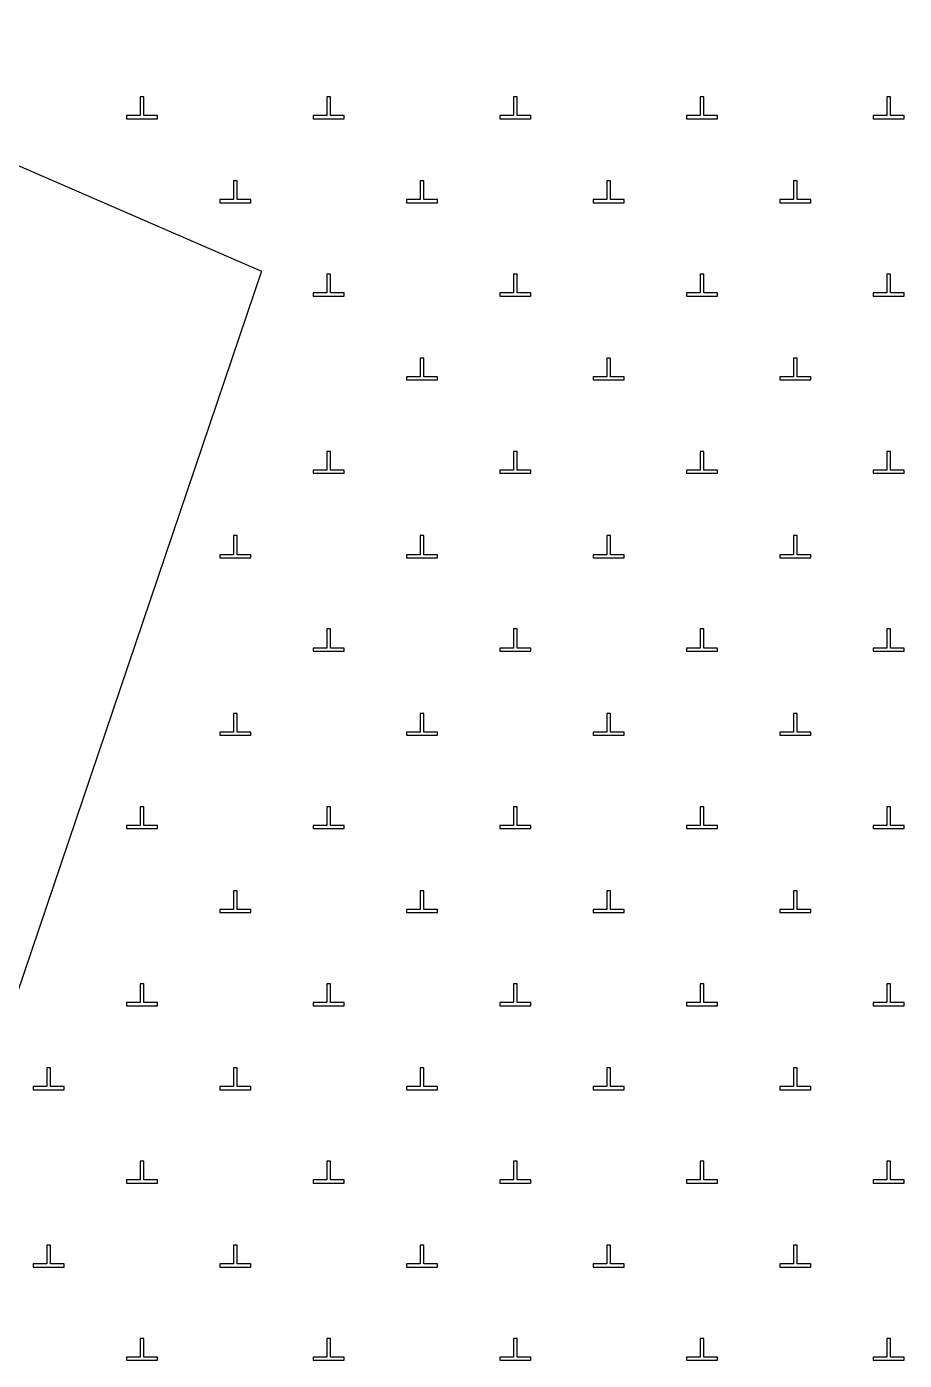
# Model space of a CAD drawing. Extents: x 550890 to 551618, y 1839259 to 1840146.
# Drawn here: x 551420.04 to 551434.14, y 1839903.11 to 1839924.55 of the extents above; entities that cross this region are included whole.
import ezdxf

# ---------------------------------------------------------------- set-up
doc = ezdxf.new("R2010")
doc.units = 0
doc.layers.add('Level 19', color=7, linetype='Continuous')
doc.layers.add('Level 31', color=7, linetype='Continuous')

msp = doc.modelspace()

# ---------------------------------------------------------------- linework, layer by layer
at = {"layer": 'Level 19'}
for p, q in [((551421.92, 1839923.42), (551421.86, 1839923.42)), ((551421.86, 1839923.42), (551421.86, 1839923.12)), ((551421.92, 1839923.12), (551421.92, 1839923.42)), ((551424.92, 1839923.42), (551424.86, 1839923.42)), ((551424.86, 1839923.42), (551424.86, 1839923.12)), ((551424.92, 1839923.12), (551424.92, 1839923.42)), ((551427.92, 1839923.42), (551427.86, 1839923.42)), ((551427.86, 1839923.42), (551427.86, 1839923.12)), ((551427.92, 1839923.12), (551427.92, 1839923.42)), ((551430.92, 1839923.42), (551430.86, 1839923.42)), ((551430.86, 1839923.42), (551430.86, 1839923.12)), ((551430.92, 1839923.12), (551430.92, 1839923.42)), ((551433.92, 1839923.42), (551433.86, 1839923.42)), ((551433.86, 1839923.42), (551433.86, 1839923.12)), ((551433.92, 1839923.12), (551433.92, 1839923.42)), ((551421.86, 1839923.12), (551421.64, 1839923.12)), ((551421.64, 1839923.12), (551421.64, 1839923.07)), ((551421.64, 1839923.07), (551422.14, 1839923.07)), ((551422.14, 1839923.12), (551421.92, 1839923.12)), ((551422.14, 1839923.07), (551422.14, 1839923.12)), ((551424.86, 1839923.12), (551424.64, 1839923.12)), ((551424.64, 1839923.12), (551424.64, 1839923.07)), ((551424.64, 1839923.07), (551425.14, 1839923.07)), ((551425.14, 1839923.12), (551424.92, 1839923.12)), ((551425.14, 1839923.07), (551425.14, 1839923.12)), ((551427.86, 1839923.12), (551427.64, 1839923.12)), ((551427.64, 1839923.12), (551427.64, 1839923.07)), ((551427.64, 1839923.07), (551428.14, 1839923.07)), ((551428.14, 1839923.12), (551427.92, 1839923.12)), ((551428.14, 1839923.07), (551428.14, 1839923.12)), ((551430.86, 1839923.12), (551430.64, 1839923.12)), ((551430.64, 1839923.12), (551430.64, 1839923.07)), ((551430.64, 1839923.07), (551431.14, 1839923.07)), ((551431.14, 1839923.12), (551430.92, 1839923.12)), ((551431.14, 1839923.07), (551431.14, 1839923.12)), ((551433.86, 1839923.12), (551433.64, 1839923.12)), ((551433.64, 1839923.12), (551433.64, 1839923.07)), ((551433.64, 1839923.07), (551434.14, 1839923.07)), ((551434.14, 1839923.12), (551433.92, 1839923.12)), ((551434.14, 1839923.07), (551434.14, 1839923.12)), ((551423.42, 1839922.07), (551423.36, 1839922.07)), ((551423.36, 1839922.07), (551423.36, 1839921.77)), ((551423.42, 1839921.77), (551423.42, 1839922.07)), ((551426.42, 1839922.07), (551426.36, 1839922.07)), ((551426.36, 1839922.07), (551426.36, 1839921.77)), ((551426.42, 1839921.77), (551426.42, 1839922.07)), ((551429.42, 1839922.07), (551429.36, 1839922.07)), ((551429.36, 1839922.07), (551429.36, 1839921.77)), ((551429.42, 1839921.77), (551429.42, 1839922.07)), ((551432.42, 1839922.07), (551432.36, 1839922.07)), ((551432.36, 1839922.07), (551432.36, 1839921.77)), ((551432.42, 1839921.77), (551432.42, 1839922.07)), ((551423.36, 1839921.77), (551423.14, 1839921.77)), ((551423.14, 1839921.77), (551423.14, 1839921.72)), ((551423.14, 1839921.72), (551423.64, 1839921.72)), ((551423.64, 1839921.77), (551423.42, 1839921.77)), ((551423.64, 1839921.72), (551423.64, 1839921.77)), ((551426.36, 1839921.77), (551426.14, 1839921.77)), ((551426.14, 1839921.77), (551426.14, 1839921.72)), ((551426.14, 1839921.72), (551426.64, 1839921.72)), ((551426.64, 1839921.77), (551426.42, 1839921.77)), ((551426.64, 1839921.72), (551426.64, 1839921.77)), ((551429.36, 1839921.77), (551429.14, 1839921.77)), ((551429.14, 1839921.77), (551429.14, 1839921.72)), ((551429.14, 1839921.72), (551429.64, 1839921.72)), ((551429.64, 1839921.77), (551429.42, 1839921.77)), ((551429.64, 1839921.72), (551429.64, 1839921.77)), ((551432.36, 1839921.77), (551432.14, 1839921.77)), ((551432.14, 1839921.77), (551432.14, 1839921.72)), ((551432.14, 1839921.72), (551432.64, 1839921.72)), ((551432.64, 1839921.77), (551432.42, 1839921.77)), ((551432.64, 1839921.72), (551432.64, 1839921.77)), ((551424.92, 1839920.57), (551424.86, 1839920.57)), ((551424.86, 1839920.57), (551424.86, 1839920.27)), ((551424.92, 1839920.27), (551424.92, 1839920.57)), ((551427.92, 1839920.57), (551427.86, 1839920.57)), ((551427.86, 1839920.57), (551427.86, 1839920.27)), ((551427.92, 1839920.27), (551427.92, 1839920.57)), ((551430.92, 1839920.57), (551430.86, 1839920.57)), ((551430.86, 1839920.57), (551430.86, 1839920.27)), ((551430.92, 1839920.27), (551430.92, 1839920.57)), ((551433.92, 1839920.57), (551433.86, 1839920.57)), ((551433.86, 1839920.57), (551433.86, 1839920.27)), ((551433.92, 1839920.27), (551433.92, 1839920.57)), ((551424.86, 1839920.27), (551424.64, 1839920.27)), ((551424.64, 1839920.27), (551424.64, 1839920.22)), ((551424.64, 1839920.22), (551425.14, 1839920.22)), ((551425.14, 1839920.27), (551424.92, 1839920.27)), ((551425.14, 1839920.22), (551425.14, 1839920.27)), ((551427.86, 1839920.27), (551427.64, 1839920.27)), ((551427.64, 1839920.27), (551427.64, 1839920.22)), ((551427.64, 1839920.22), (551428.14, 1839920.22)), ((551428.14, 1839920.27), (551427.92, 1839920.27)), ((551428.14, 1839920.22), (551428.14, 1839920.27)), ((551430.86, 1839920.27), (551430.64, 1839920.27)), ((551430.64, 1839920.27), (551430.64, 1839920.22)), ((551430.64, 1839920.22), (551431.14, 1839920.22)), ((551431.14, 1839920.27), (551430.92, 1839920.27)), ((551431.14, 1839920.22), (551431.14, 1839920.27)), ((551433.86, 1839920.27), (551433.64, 1839920.27)), ((551433.64, 1839920.27), (551433.64, 1839920.22)), ((551433.64, 1839920.22), (551434.14, 1839920.22)), ((551434.14, 1839920.27), (551433.92, 1839920.27)), ((551434.14, 1839920.22), (551434.14, 1839920.27)), ((551426.42, 1839919.22), (551426.36, 1839919.22)), ((551426.36, 1839919.22), (551426.36, 1839918.92)), ((551426.42, 1839918.92), (551426.42, 1839919.22)), ((551429.42, 1839919.22), (551429.36, 1839919.22)), ((551429.36, 1839919.22), (551429.36, 1839918.92)), ((551429.42, 1839918.92), (551429.42, 1839919.22)), ((551432.42, 1839919.22), (551432.36, 1839919.22)), ((551432.36, 1839919.22), (551432.36, 1839918.92)), ((551432.42, 1839918.92), (551432.42, 1839919.22)), ((551426.36, 1839918.92), (551426.14, 1839918.92)), ((551426.14, 1839918.92), (551426.14, 1839918.87)), ((551426.14, 1839918.87), (551426.64, 1839918.87)), ((551426.64, 1839918.92), (551426.42, 1839918.92)), ((551426.64, 1839918.87), (551426.64, 1839918.92)), ((551429.36, 1839918.92), (551429.14, 1839918.92)), ((551429.14, 1839918.92), (551429.14, 1839918.87)), ((551429.14, 1839918.87), (551429.64, 1839918.87)), ((551429.64, 1839918.92), (551429.42, 1839918.92)), ((551429.64, 1839918.87), (551429.64, 1839918.92)), ((551432.36, 1839918.92), (551432.14, 1839918.92)), ((551432.14, 1839918.92), (551432.14, 1839918.87)), ((551432.14, 1839918.87), (551432.64, 1839918.87)), ((551432.64, 1839918.92), (551432.42, 1839918.92)), ((551432.64, 1839918.87), (551432.64, 1839918.92)), ((551424.92, 1839917.72), (551424.86, 1839917.72)), ((551424.86, 1839917.72), (551424.86, 1839917.42)), ((551424.92, 1839917.42), (551424.92, 1839917.72)), ((551427.92, 1839917.72), (551427.86, 1839917.72)), ((551427.86, 1839917.72), (551427.86, 1839917.42)), ((551427.92, 1839917.42), (551427.92, 1839917.72)), ((551430.92, 1839917.72), (551430.86, 1839917.72)), ((551430.86, 1839917.72), (551430.86, 1839917.42)), ((551430.92, 1839917.42), (551430.92, 1839917.72)), ((551433.92, 1839917.72), (551433.86, 1839917.72)), ((551433.86, 1839917.72), (551433.86, 1839917.42)), ((551433.92, 1839917.42), (551433.92, 1839917.72)), ((551424.86, 1839917.42), (551424.64, 1839917.42)), ((551424.64, 1839917.42), (551424.64, 1839917.37)), ((551424.64, 1839917.37), (551425.14, 1839917.37)), ((551425.14, 1839917.42), (551424.92, 1839917.42)), ((551425.14, 1839917.37), (551425.14, 1839917.42)), ((551427.86, 1839917.42), (551427.64, 1839917.42)), ((551427.64, 1839917.42), (551427.64, 1839917.37)), ((551427.64, 1839917.37), (551428.14, 1839917.37)), ((551428.14, 1839917.42), (551427.92, 1839917.42)), ((551428.14, 1839917.37), (551428.14, 1839917.42)), ((551430.86, 1839917.42), (551430.64, 1839917.42)), ((551430.64, 1839917.42), (551430.64, 1839917.37)), ((551430.64, 1839917.37), (551431.14, 1839917.37)), ((551431.14, 1839917.42), (551430.92, 1839917.42)), ((551431.14, 1839917.37), (551431.14, 1839917.42)), ((551433.86, 1839917.42), (551433.64, 1839917.42)), ((551433.64, 1839917.42), (551433.64, 1839917.37)), ((551433.64, 1839917.37), (551434.14, 1839917.37)), ((551434.14, 1839917.42), (551433.92, 1839917.42)), ((551434.14, 1839917.37), (551434.14, 1839917.42)), ((551423.42, 1839916.37), (551423.36, 1839916.37)), ((551423.36, 1839916.37), (551423.36, 1839916.06)), ((551423.42, 1839916.06), (551423.42, 1839916.37)), ((551426.42, 1839916.37), (551426.36, 1839916.37)), ((551426.36, 1839916.37), (551426.36, 1839916.06)), ((551426.42, 1839916.06), (551426.42, 1839916.37)), ((551429.42, 1839916.37), (551429.36, 1839916.37)), ((551429.36, 1839916.37), (551429.36, 1839916.06)), ((551429.42, 1839916.06), (551429.42, 1839916.37)), ((551432.42, 1839916.37), (551432.36, 1839916.37)), ((551432.36, 1839916.37), (551432.36, 1839916.06)), ((551432.42, 1839916.06), (551432.42, 1839916.37)), ((551423.36, 1839916.06), (551423.14, 1839916.06)), ((551423.14, 1839916.06), (551423.14, 1839916.01)), ((551423.64, 1839916.06), (551423.42, 1839916.06)), ((551423.64, 1839916.01), (551423.64, 1839916.06)), ((551426.36, 1839916.06), (551426.14, 1839916.06)), ((551426.14, 1839916.06), (551426.14, 1839916.01)), ((551426.64, 1839916.06), (551426.42, 1839916.06)), ((551426.64, 1839916.01), (551426.64, 1839916.06)), ((551429.36, 1839916.06), (551429.14, 1839916.06)), ((551429.14, 1839916.06), (551429.14, 1839916.01)), ((551429.64, 1839916.06), (551429.42, 1839916.06)), ((551429.64, 1839916.01), (551429.64, 1839916.06)), ((551432.36, 1839916.06), (551432.14, 1839916.06)), ((551432.14, 1839916.06), (551432.14, 1839916.01)), ((551432.64, 1839916.06), (551432.42, 1839916.06)), ((551432.64, 1839916.01), (551432.64, 1839916.06)), ((551423.14, 1839916.01), (551423.64, 1839916.01)), ((551426.14, 1839916.01), (551426.64, 1839916.01)), ((551429.14, 1839916.01), (551429.64, 1839916.01)), ((551432.14, 1839916.01), (551432.64, 1839916.01)), ((551424.92, 1839914.87), (551424.86, 1839914.87)), ((551424.86, 1839914.87), (551424.86, 1839914.56)), ((551424.92, 1839914.56), (551424.92, 1839914.87)), ((551427.92, 1839914.87), (551427.86, 1839914.87)), ((551427.86, 1839914.87), (551427.86, 1839914.56)), ((551427.92, 1839914.56), (551427.92, 1839914.87)), ((551430.92, 1839914.87), (551430.86, 1839914.87)), ((551430.86, 1839914.87), (551430.86, 1839914.56)), ((551430.92, 1839914.56), (551430.92, 1839914.87)), ((551433.92, 1839914.87), (551433.86, 1839914.87)), ((551433.86, 1839914.87), (551433.86, 1839914.56)), ((551433.92, 1839914.56), (551433.92, 1839914.87)), ((551424.86, 1839914.56), (551424.64, 1839914.56)), ((551424.64, 1839914.56), (551424.64, 1839914.51)), ((551425.14, 1839914.56), (551424.92, 1839914.56)), ((551425.14, 1839914.51), (551425.14, 1839914.56)), ((551427.86, 1839914.56), (551427.64, 1839914.56)), ((551427.64, 1839914.56), (551427.64, 1839914.51)), ((551428.14, 1839914.56), (551427.92, 1839914.56)), ((551428.14, 1839914.51), (551428.14, 1839914.56)), ((551430.86, 1839914.56), (551430.64, 1839914.56)), ((551430.64, 1839914.56), (551430.64, 1839914.51)), ((551431.14, 1839914.56), (551430.92, 1839914.56)), ((551431.14, 1839914.51), (551431.14, 1839914.56)), ((551433.86, 1839914.56), (551433.64, 1839914.56)), ((551433.64, 1839914.56), (551433.64, 1839914.51)), ((551434.14, 1839914.56), (551433.92, 1839914.56)), ((551434.14, 1839914.51), (551434.14, 1839914.56)), ((551424.64, 1839914.51), (551425.14, 1839914.51)), ((551427.64, 1839914.51), (551428.14, 1839914.51)), ((551430.64, 1839914.51), (551431.14, 1839914.51)), ((551433.64, 1839914.51), (551434.14, 1839914.51)), ((551423.42, 1839913.51), (551423.36, 1839913.51)), ((551423.36, 1839913.51), (551423.36, 1839913.21)), ((551423.42, 1839913.21), (551423.42, 1839913.51)), ((551426.42, 1839913.51), (551426.36, 1839913.51)), ((551426.36, 1839913.51), (551426.36, 1839913.21)), ((551426.42, 1839913.21), (551426.42, 1839913.51)), ((551429.42, 1839913.51), (551429.36, 1839913.51)), ((551429.36, 1839913.51), (551429.36, 1839913.21)), ((551429.42, 1839913.21), (551429.42, 1839913.51)), ((551432.42, 1839913.51), (551432.36, 1839913.51)), ((551432.36, 1839913.51), (551432.36, 1839913.21)), ((551432.42, 1839913.21), (551432.42, 1839913.51)), ((551423.36, 1839913.21), (551423.14, 1839913.21)), ((551423.14, 1839913.21), (551423.14, 1839913.16)), ((551423.14, 1839913.16), (551423.64, 1839913.16)), ((551423.64, 1839913.21), (551423.42, 1839913.21)), ((551423.64, 1839913.16), (551423.64, 1839913.21)), ((551426.36, 1839913.21), (551426.14, 1839913.21)), ((551426.14, 1839913.21), (551426.14, 1839913.16)), ((551426.14, 1839913.16), (551426.64, 1839913.16)), ((551426.64, 1839913.21), (551426.42, 1839913.21)), ((551426.64, 1839913.16), (551426.64, 1839913.21)), ((551429.36, 1839913.21), (551429.14, 1839913.21)), ((551429.14, 1839913.21), (551429.14, 1839913.16)), ((551429.14, 1839913.16), (551429.64, 1839913.16)), ((551429.64, 1839913.21), (551429.42, 1839913.21)), ((551429.64, 1839913.16), (551429.64, 1839913.21)), ((551432.36, 1839913.21), (551432.14, 1839913.21)), ((551432.14, 1839913.21), (551432.14, 1839913.16)), ((551432.14, 1839913.16), (551432.64, 1839913.16)), ((551432.64, 1839913.21), (551432.42, 1839913.21)), ((551432.64, 1839913.16), (551432.64, 1839913.21)), ((551421.92, 1839912.01), (551421.86, 1839912.01)), ((551421.86, 1839912.01), (551421.86, 1839911.71)), ((551421.92, 1839911.71), (551421.92, 1839912.01)), ((551424.92, 1839912.01), (551424.86, 1839912.01)), ((551424.86, 1839912.01), (551424.86, 1839911.71)), ((551424.92, 1839911.71), (551424.92, 1839912.01)), ((551427.92, 1839912.01), (551427.86, 1839912.01)), ((551427.86, 1839912.01), (551427.86, 1839911.71)), ((551427.92, 1839911.71), (551427.92, 1839912.01)), ((551430.92, 1839912.01), (551430.86, 1839912.01)), ((551430.86, 1839912.01), (551430.86, 1839911.71)), ((551430.92, 1839911.71), (551430.92, 1839912.01)), ((551433.92, 1839912.01), (551433.86, 1839912.01)), ((551433.86, 1839912.01), (551433.86, 1839911.71)), ((551433.92, 1839911.71), (551433.92, 1839912.01)), ((551421.86, 1839911.71), (551421.64, 1839911.71)), ((551421.64, 1839911.71), (551421.64, 1839911.66)), ((551421.64, 1839911.66), (551422.14, 1839911.66)), ((551422.14, 1839911.71), (551421.92, 1839911.71)), ((551422.14, 1839911.66), (551422.14, 1839911.71)), ((551424.86, 1839911.71), (551424.64, 1839911.71)), ((551424.64, 1839911.71), (551424.64, 1839911.66)), ((551424.64, 1839911.66), (551425.14, 1839911.66)), ((551425.14, 1839911.71), (551424.92, 1839911.71)), ((551425.14, 1839911.66), (551425.14, 1839911.71)), ((551427.86, 1839911.71), (551427.64, 1839911.71)), ((551427.64, 1839911.71), (551427.64, 1839911.66)), ((551427.64, 1839911.66), (551428.14, 1839911.66)), ((551428.14, 1839911.71), (551427.92, 1839911.71)), ((551428.14, 1839911.66), (551428.14, 1839911.71)), ((551430.86, 1839911.71), (551430.64, 1839911.71)), ((551430.64, 1839911.71), (551430.64, 1839911.66)), ((551430.64, 1839911.66), (551431.14, 1839911.66)), ((551431.14, 1839911.71), (551430.92, 1839911.71)), ((551431.14, 1839911.66), (551431.14, 1839911.71)), ((551433.86, 1839911.71), (551433.64, 1839911.71)), ((551433.64, 1839911.71), (551433.64, 1839911.66)), ((551433.64, 1839911.66), (551434.14, 1839911.66)), ((551434.14, 1839911.71), (551433.92, 1839911.71)), ((551434.14, 1839911.66), (551434.14, 1839911.71)), ((551423.42, 1839910.66), (551423.36, 1839910.66)), ((551423.36, 1839910.66), (551423.36, 1839910.36)), ((551423.42, 1839910.36), (551423.42, 1839910.66)), ((551426.42, 1839910.66), (551426.36, 1839910.66)), ((551426.36, 1839910.66), (551426.36, 1839910.36)), ((551426.42, 1839910.36), (551426.42, 1839910.66)), ((551429.42, 1839910.66), (551429.36, 1839910.66)), ((551429.36, 1839910.66), (551429.36, 1839910.36)), ((551429.42, 1839910.36), (551429.42, 1839910.66)), ((551432.42, 1839910.66), (551432.36, 1839910.66)), ((551432.36, 1839910.66), (551432.36, 1839910.36)), ((551432.42, 1839910.36), (551432.42, 1839910.66)), ((551423.36, 1839910.36), (551423.14, 1839910.36)), ((551423.14, 1839910.36), (551423.14, 1839910.31)), ((551423.14, 1839910.31), (551423.64, 1839910.31)), ((551423.64, 1839910.36), (551423.42, 1839910.36)), ((551423.64, 1839910.31), (551423.64, 1839910.36)), ((551426.36, 1839910.36), (551426.14, 1839910.36)), ((551426.14, 1839910.36), (551426.14, 1839910.31)), ((551426.14, 1839910.31), (551426.64, 1839910.31)), ((551426.64, 1839910.36), (551426.42, 1839910.36)), ((551426.64, 1839910.31), (551426.64, 1839910.36)), ((551429.36, 1839910.36), (551429.14, 1839910.36)), ((551429.14, 1839910.36), (551429.14, 1839910.31)), ((551429.14, 1839910.31), (551429.64, 1839910.31)), ((551429.64, 1839910.36), (551429.42, 1839910.36)), ((551429.64, 1839910.31), (551429.64, 1839910.36)), ((551432.36, 1839910.36), (551432.14, 1839910.36)), ((551432.14, 1839910.36), (551432.14, 1839910.31)), ((551432.14, 1839910.31), (551432.64, 1839910.31)), ((551432.64, 1839910.36), (551432.42, 1839910.36)), ((551432.64, 1839910.31), (551432.64, 1839910.36)), ((551421.92, 1839909.16), (551421.86, 1839909.16)), ((551421.86, 1839909.16), (551421.86, 1839908.86)), ((551421.92, 1839908.86), (551421.92, 1839909.16)), ((551424.92, 1839909.16), (551424.86, 1839909.16)), ((551424.86, 1839909.16), (551424.86, 1839908.86)), ((551424.92, 1839908.86), (551424.92, 1839909.16)), ((551427.92, 1839909.16), (551427.86, 1839909.16)), ((551427.86, 1839909.16), (551427.86, 1839908.86)), ((551427.92, 1839908.86), (551427.92, 1839909.16)), ((551430.92, 1839909.16), (551430.86, 1839909.16)), ((551430.86, 1839909.16), (551430.86, 1839908.86)), ((551430.92, 1839908.86), (551430.92, 1839909.16)), ((551433.92, 1839909.16), (551433.86, 1839909.16)), ((551433.86, 1839909.16), (551433.86, 1839908.86)), ((551433.92, 1839908.86), (551433.92, 1839909.16)), ((551421.86, 1839908.86), (551421.64, 1839908.86)), ((551421.64, 1839908.86), (551421.64, 1839908.81)), ((551421.64, 1839908.81), (551422.14, 1839908.81)), ((551422.14, 1839908.86), (551421.92, 1839908.86)), ((551422.14, 1839908.81), (551422.14, 1839908.86)), ((551424.86, 1839908.86), (551424.64, 1839908.86)), ((551424.64, 1839908.86), (551424.64, 1839908.81)), ((551424.64, 1839908.81), (551425.14, 1839908.81)), ((551425.14, 1839908.86), (551424.92, 1839908.86)), ((551425.14, 1839908.81), (551425.14, 1839908.86)), ((551427.86, 1839908.86), (551427.64, 1839908.86)), ((551427.64, 1839908.86), (551427.64, 1839908.81)), ((551427.64, 1839908.81), (551428.14, 1839908.81)), ((551428.14, 1839908.86), (551427.92, 1839908.86)), ((551428.14, 1839908.81), (551428.14, 1839908.86)), ((551430.86, 1839908.86), (551430.64, 1839908.86)), ((551430.64, 1839908.86), (551430.64, 1839908.81)), ((551430.64, 1839908.81), (551431.14, 1839908.81)), ((551431.14, 1839908.86), (551430.92, 1839908.86)), ((551431.14, 1839908.81), (551431.14, 1839908.86)), ((551433.86, 1839908.86), (551433.64, 1839908.86)), ((551433.64, 1839908.86), (551433.64, 1839908.81)), ((551433.64, 1839908.81), (551434.14, 1839908.81)), ((551434.14, 1839908.86), (551433.92, 1839908.86)), ((551434.14, 1839908.81), (551434.14, 1839908.86)), ((551420.42, 1839907.81), (551420.36, 1839907.81)), ((551420.36, 1839907.81), (551420.36, 1839907.51)), ((551420.42, 1839907.51), (551420.42, 1839907.81)), ((551423.42, 1839907.81), (551423.36, 1839907.81)), ((551423.36, 1839907.81), (551423.36, 1839907.51)), ((551423.42, 1839907.51), (551423.42, 1839907.81)), ((551426.42, 1839907.81), (551426.36, 1839907.81)), ((551426.36, 1839907.81), (551426.36, 1839907.51)), ((551426.42, 1839907.51), (551426.42, 1839907.81)), ((551429.42, 1839907.81), (551429.36, 1839907.81)), ((551429.36, 1839907.81), (551429.36, 1839907.51)), ((551429.42, 1839907.51), (551429.42, 1839907.81)), ((551432.42, 1839907.81), (551432.36, 1839907.81)), ((551432.36, 1839907.81), (551432.36, 1839907.51)), ((551432.42, 1839907.51), (551432.42, 1839907.81)), ((551420.36, 1839907.51), (551420.14, 1839907.51)), ((551420.14, 1839907.51), (551420.14, 1839907.46)), ((551420.64, 1839907.51), (551420.42, 1839907.51)), ((551420.64, 1839907.46), (551420.64, 1839907.51)), ((551423.36, 1839907.51), (551423.14, 1839907.51)), ((551423.14, 1839907.51), (551423.14, 1839907.46)), ((551423.64, 1839907.51), (551423.42, 1839907.51)), ((551423.64, 1839907.46), (551423.64, 1839907.51)), ((551426.36, 1839907.51), (551426.14, 1839907.51)), ((551426.14, 1839907.51), (551426.14, 1839907.46)), ((551426.64, 1839907.51), (551426.42, 1839907.51)), ((551426.64, 1839907.46), (551426.64, 1839907.51)), ((551429.36, 1839907.51), (551429.14, 1839907.51)), ((551429.14, 1839907.51), (551429.14, 1839907.46)), ((551429.64, 1839907.51), (551429.42, 1839907.51)), ((551429.64, 1839907.46), (551429.64, 1839907.51)), ((551432.36, 1839907.51), (551432.14, 1839907.51)), ((551432.14, 1839907.51), (551432.14, 1839907.46)), ((551432.64, 1839907.51), (551432.42, 1839907.51)), ((551432.64, 1839907.46), (551432.64, 1839907.51)), ((551420.14, 1839907.46), (551420.64, 1839907.46)), ((551423.14, 1839907.46), (551423.64, 1839907.46)), ((551426.14, 1839907.46), (551426.64, 1839907.46)), ((551429.14, 1839907.46), (551429.64, 1839907.46)), ((551432.14, 1839907.46), (551432.64, 1839907.46)), ((551421.92, 1839906.31), (551421.86, 1839906.31)), ((551421.86, 1839906.31), (551421.86, 1839906.01)), ((551421.92, 1839906.01), (551421.92, 1839906.31)), ((551424.92, 1839906.31), (551424.86, 1839906.31)), ((551424.86, 1839906.31), (551424.86, 1839906.01)), ((551424.92, 1839906.01), (551424.92, 1839906.31)), ((551427.92, 1839906.31), (551427.86, 1839906.31)), ((551427.86, 1839906.31), (551427.86, 1839906.01)), ((551427.92, 1839906.01), (551427.92, 1839906.31)), ((551430.92, 1839906.31), (551430.86, 1839906.31)), ((551430.86, 1839906.31), (551430.86, 1839906.01)), ((551430.92, 1839906.01), (551430.92, 1839906.31)), ((551433.92, 1839906.31), (551433.86, 1839906.31)), ((551433.86, 1839906.31), (551433.86, 1839906.01)), ((551433.92, 1839906.01), (551433.92, 1839906.31)), ((551421.86, 1839906.01), (551421.64, 1839906.01)), ((551421.64, 1839906.01), (551421.64, 1839905.96)), ((551422.14, 1839906.01), (551421.92, 1839906.01)), ((551422.14, 1839905.96), (551422.14, 1839906.01)), ((551424.86, 1839906.01), (551424.64, 1839906.01)), ((551424.64, 1839906.01), (551424.64, 1839905.96)), ((551425.14, 1839906.01), (551424.92, 1839906.01)), ((551425.14, 1839905.96), (551425.14, 1839906.01)), ((551427.86, 1839906.01), (551427.64, 1839906.01)), ((551427.64, 1839906.01), (551427.64, 1839905.96)), ((551428.14, 1839906.01), (551427.92, 1839906.01)), ((551428.14, 1839905.96), (551428.14, 1839906.01)), ((551430.86, 1839906.01), (551430.64, 1839906.01)), ((551430.64, 1839906.01), (551430.64, 1839905.96)), ((551431.14, 1839906.01), (551430.92, 1839906.01)), ((551431.14, 1839905.96), (551431.14, 1839906.01)), ((551433.86, 1839906.01), (551433.64, 1839906.01)), ((551433.64, 1839906.01), (551433.64, 1839905.96)), ((551434.14, 1839906.01), (551433.92, 1839906.01)), ((551434.14, 1839905.96), (551434.14, 1839906.01)), ((551421.64, 1839905.96), (551422.14, 1839905.96)), ((551424.64, 1839905.96), (551425.14, 1839905.96)), ((551427.64, 1839905.96), (551428.14, 1839905.96)), ((551430.64, 1839905.96), (551431.14, 1839905.96)), ((551433.64, 1839905.96), (551434.14, 1839905.96)), ((551420.42, 1839904.96), (551420.36, 1839904.96)), ((551420.36, 1839904.96), (551420.36, 1839904.66)), ((551420.42, 1839904.66), (551420.42, 1839904.96)), ((551423.42, 1839904.96), (551423.36, 1839904.96)), ((551423.36, 1839904.96), (551423.36, 1839904.66)), ((551423.42, 1839904.66), (551423.42, 1839904.96)), ((551426.42, 1839904.96), (551426.36, 1839904.96)), ((551426.36, 1839904.96), (551426.36, 1839904.66)), ((551426.42, 1839904.66), (551426.42, 1839904.96)), ((551429.42, 1839904.96), (551429.36, 1839904.96)), ((551429.36, 1839904.96), (551429.36, 1839904.66)), ((551429.42, 1839904.66), (551429.42, 1839904.96)), ((551432.42, 1839904.96), (551432.36, 1839904.96)), ((551432.36, 1839904.96), (551432.36, 1839904.66)), ((551432.42, 1839904.66), (551432.42, 1839904.96)), ((551420.36, 1839904.66), (551420.14, 1839904.66)), ((551420.14, 1839904.66), (551420.14, 1839904.61)), ((551420.14, 1839904.61), (551420.64, 1839904.61)), ((551420.64, 1839904.66), (551420.42, 1839904.66)), ((551420.64, 1839904.61), (551420.64, 1839904.66)), ((551423.36, 1839904.66), (551423.14, 1839904.66)), ((551423.14, 1839904.66), (551423.14, 1839904.61)), ((551423.14, 1839904.61), (551423.64, 1839904.61)), ((551423.64, 1839904.66), (551423.42, 1839904.66)), ((551423.64, 1839904.61), (551423.64, 1839904.66)), ((551426.36, 1839904.66), (551426.14, 1839904.66)), ((551426.14, 1839904.66), (551426.14, 1839904.61)), ((551426.14, 1839904.61), (551426.64, 1839904.61)), ((551426.64, 1839904.66), (551426.42, 1839904.66)), ((551426.64, 1839904.61), (551426.64, 1839904.66)), ((551429.36, 1839904.66), (551429.14, 1839904.66)), ((551429.14, 1839904.66), (551429.14, 1839904.61)), ((551429.14, 1839904.61), (551429.64, 1839904.61)), ((551429.64, 1839904.66), (551429.42, 1839904.66)), ((551429.64, 1839904.61), (551429.64, 1839904.66)), ((551432.36, 1839904.66), (551432.14, 1839904.66)), ((551432.14, 1839904.66), (551432.14, 1839904.61)), ((551432.14, 1839904.61), (551432.64, 1839904.61)), ((551432.64, 1839904.66), (551432.42, 1839904.66)), ((551432.64, 1839904.61), (551432.64, 1839904.66)), ((551421.92, 1839903.46), (551421.86, 1839903.46)), ((551421.86, 1839903.46), (551421.86, 1839903.16)), ((551421.92, 1839903.16), (551421.92, 1839903.46)), ((551424.92, 1839903.46), (551424.86, 1839903.46)), ((551424.86, 1839903.46), (551424.86, 1839903.16)), ((551424.92, 1839903.16), (551424.92, 1839903.46)), ((551427.92, 1839903.46), (551427.86, 1839903.46)), ((551427.86, 1839903.46), (551427.86, 1839903.16)), ((551427.92, 1839903.16), (551427.92, 1839903.46)), ((551430.92, 1839903.46), (551430.86, 1839903.46)), ((551430.86, 1839903.46), (551430.86, 1839903.16)), ((551430.92, 1839903.16), (551430.92, 1839903.46)), ((551433.92, 1839903.46), (551433.86, 1839903.46)), ((551433.86, 1839903.46), (551433.86, 1839903.16)), ((551433.92, 1839903.16), (551433.92, 1839903.46)), ((551421.86, 1839903.16), (551421.64, 1839903.16)), ((551421.64, 1839903.16), (551421.64, 1839903.11)), ((551421.64, 1839903.11), (551422.14, 1839903.11)), ((551422.14, 1839903.16), (551421.92, 1839903.16)), ((551422.14, 1839903.11), (551422.14, 1839903.16)), ((551424.86, 1839903.16), (551424.64, 1839903.16)), ((551424.64, 1839903.16), (551424.64, 1839903.11)), ((551424.64, 1839903.11), (551425.14, 1839903.11)), ((551425.14, 1839903.16), (551424.92, 1839903.16)), ((551425.14, 1839903.11), (551425.14, 1839903.16)), ((551427.86, 1839903.16), (551427.64, 1839903.16)), ((551427.64, 1839903.16), (551427.64, 1839903.11)), ((551427.64, 1839903.11), (551428.14, 1839903.11)), ((551428.14, 1839903.16), (551427.92, 1839903.16)), ((551428.14, 1839903.11), (551428.14, 1839903.16)), ((551430.86, 1839903.16), (551430.64, 1839903.16)), ((551430.64, 1839903.16), (551430.64, 1839903.11)), ((551430.64, 1839903.11), (551431.14, 1839903.11)), ((551431.14, 1839903.16), (551430.92, 1839903.16)), ((551431.14, 1839903.11), (551431.14, 1839903.16)), ((551433.86, 1839903.16), (551433.64, 1839903.16)), ((551433.64, 1839903.16), (551433.64, 1839903.11)), ((551433.64, 1839903.11), (551434.14, 1839903.11)), ((551434.14, 1839903.16), (551433.92, 1839903.16)), ((551434.14, 1839903.11), (551434.14, 1839903.16))]:
    msp.add_line(p, q, dxfattribs=at)
at = {"layer": 'Level 31'}
msp.add_lwpolyline([(551414.76, 1839924.55), (551423.81, 1839920.62), (551419.87, 1839908.98), (551410.93, 1839909.98)], dxfattribs=at)

doc.saveas('drawing.dxf')
